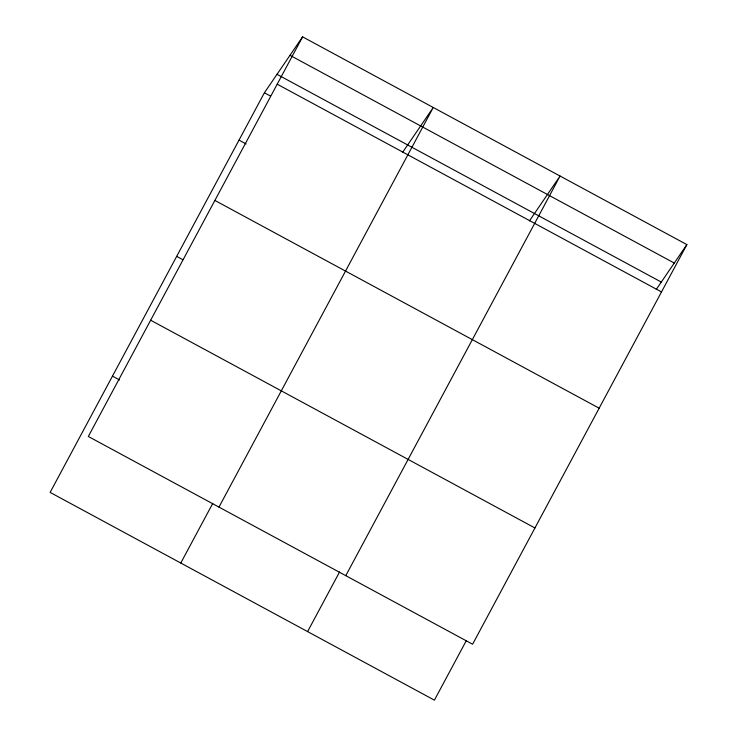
<?xml version="1.0" encoding="UTF-8"?>
<svg xmlns="http://www.w3.org/2000/svg" width="737" height="737" viewBox="0 0 737 737"><rect width="100%" height="100%" fill="white"/><g stroke="black" fill="none" stroke-linecap="round" stroke-linejoin="round"><path stroke-width="1.11" d="M302.594 36.85L88.32 436.47L472.601 644.221L686.875 244.601L302.594 36.85L264.399 92.779L50.125 492.399L434.406 700.15L466.383 640.508M180.777 563.031L212.763 503.389M218.972 507.102L433.255 107.482L402.623 152.338M307.596 631.591L339.573 571.949M345.782 575.661L560.065 176.042L529.433 220.897M656.243 289.457L686.875 244.601M289.991 55.303L674.272 263.054M277.011 74.326L661.282 282.068M277.213 84.193L661.485 291.944M264.399 92.779L270.479 96.068M239.018 140.122L246.112 143.955M214.882 200.446L599.153 408.197M176.687 256.375L182.758 259.654M150.652 320.217L534.933 527.968M112.457 376.146L119.551 379.979"/></g></svg>
